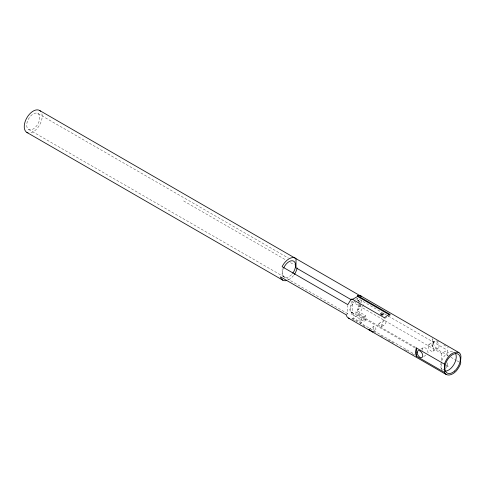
<?xml version="1.0" encoding="UTF-8"?>
<svg xmlns="http://www.w3.org/2000/svg" width="485" height="485" viewBox="0 0 485 485"><rect width="100%" height="100%" fill="white"/><g stroke="black" fill="none" stroke-linecap="round" stroke-linejoin="round"><path stroke-width="0.36" stroke-dasharray="2.42 1.82" d="M363.392 304.732C362.319 308.375 360.876 312.582 357.578 314.771L357.578 315.711L355.948 316.656L355.948 311.946L357.578 311L365.732 315.711L365.732 320.421L364.083 321.349L351.867 314.298L351.867 312.504L351.261 312.316A6.923 3.995 -60 0 1 351.261 304.325L351.867 303.44L351.867 301.64L353.141 300.906M448.316 355.778L432.614 346.708L433.426 342.137L432.614 338.506M352.686 303.907L352.08 304.798A6.923 3.995 -60 0 0 352.08 312.789L352.686 312.97L352.686 303.907L351.867 303.44M357.578 311L357.578 309.206L358.185 308.321A6.923 3.995 -60 0 0 359.452 305.053M357.578 309.206L358.397 309.679L358.997 308.793A6.923 3.995 -60 0 0 360.434 303.968M446.145 364.962L448.11 366.096L445.6 368.364M383.968 320.536L382.544 322.525L382.235 324.477L382.701 325.253C384.617 325.714 386.187 323.471 385.987 321.7C384.884 318.19 380.846 322.822 379.203 323.289M361.646 322.767L360.028 323.719L360.028 319.009L361.646 318.057L361.646 322.767L353.498 318.069L351.867 319.009L351.867 318.069L414.833 354.42M346.06 314.735L347.793 313.728L347.793 305.32M355.675 299.445L357.578 298.348L381.81 312.334M351.867 314.298L353.498 313.358L365.732 320.421M384.496 318.59L390.201 315.298M368.721 329.339L373.492 326.587M372.48 331.837L375.511 330.085M381.222 326.787L384.253 325.035M420.956 349.048L423.314 347.684M429.019 344.392L434.324 341.331M423.696 356.517L426.054 355.159M432.941 351.182L438.246 348.121M351.867 301.64L441.586 353.438L447.291 350.14L447.291 356.111M445.988 365.811L447.291 366.569L448.11 366.096M355.948 311.946L364.083 316.644L365.732 315.711M442.114 370.2L443.86 369.461M357.578 298.348L357.578 300.142L358.997 300.797A6.923 3.995 -60 0 1 360.264 302.604M357.578 300.142L358.997 300.797M436.536 340.773L439.155 342.283M443.739 344.926L448.316 347.569M37.836 113.448A9.227 5.329 -60 0 1 34.908 127.743A9.227 5.329 -60 0 1 26.917 123.129A9.227 5.329 -60 0 1 37.836 113.448L288.436 258.129M384.429 313.843L387.703 315.735M388.358 316.117L447.291 350.14M183.633 200.954L285.932 260.008M290.521 262.658L294.456 264.931M353.856 301.221L356.457 302.725M359.058 304.222L361.004 305.35M450.935 357.287L456.167 360.313M456.821 360.688L460.095 362.58M358.397 314.298L416.021 347.569M357.578 314.771L415.324 348.109M351.867 312.504L352.686 312.97M351.261 312.316L352.08 312.789M28.609 129.428L284.459 277.141A9.227 5.329 -60 0 0 292.334 273.795M347.793 313.728L282.137 275.826L282.137 268.114M352.365 319.294L356.948 321.937M362.841 325.344L365.46 326.854M373.317 331.394L375.936 332.904M380.525 335.553L384.453 337.821M387.727 339.712L393.62 343.113M404.751 349.539L408.679 351.807M411.953 353.698L413.917 354.832M447.291 362.835L447.291 366.569M441.586 353.438L441.586 363.144M441.586 363.889L441.586 369.861M432.614 339.251L432.614 346.708M364.083 316.644L364.083 321.349M361.658 300.118L361.658 303.622M358.397 300.615L358.397 303.634M358.397 304.392L358.397 309.679M353.498 313.358L353.498 318.069M422.593 350.364A3.922 2.261 60 0 1 425.272 347.878A3.922 2.261 60 0 1 427.952 353.456M358.185 300.33A6.923 3.995 -60 0 1 359.615 303.495M41.886 113.757A12.689 7.323 -60 0 1 30.901 132.787M293.558 275.535A12.689 7.323 -60 0 1 287.896 280.1M284.459 277.141A9.227 5.329 -60 0 1 283.422 268.648M441.495 369.043A10.955 6.329 -60 0 1 441.035 363.21M441.805 360.61A10.955 6.329 -60 0 1 453.996 351.716M373.074 327.514A2.019 1.164 60 0 0 375.214 330.176A2.019 1.164 60 0 0 375.214 327.32A2.019 1.164 60 0 0 373.074 327.514M378.785 324.216A2.019 1.164 60 0 0 380.925 326.878A2.019 1.164 60 0 0 380.925 324.022A2.019 1.164 60 0 0 378.785 324.216M428.207 346.187A3.922 2.261 60 0 0 432.365 351.358A3.922 2.261 60 0 0 432.365 345.817A3.922 2.261 60 0 0 428.207 346.187M433.511 343.125A3.922 2.261 60 0 0 437.67 348.303A3.922 2.261 60 0 0 437.67 342.756A3.922 2.261 60 0 0 433.511 343.125"/><path stroke-width="0.73" d="M297.378 268.035L295.413 272.812A12.689 7.323 -60 0 1 294.34 274.492M444.436 372.371L444.436 364.168L416.3 347.921L415.487 352.498L416.3 356.129L444.436 372.371C447.249 377.924 454.554 373.692 457.082 369.946C458.628 367.812 460.071 365.526 460.75 362.956C459.877 359.682 462.654 354.711 458.937 352.571L361.07 296.068L359.209 295.498L357.578 295.656L357.578 296.462L389.552 314.923M444.436 364.168C446.297 358.294 451.899 350.352 458.937 352.571M352.504 299.39L357.578 296.462M369.752 330.382C365.629 326.581 377.876 335.468 369.752 330.382L348.382 318.045L346.957 316.723L346.06 314.735L280.403 276.832L281.3 278.814L282.725 280.142A12.689 7.323 -60 0 0 286.75 280.5M348.382 318.045L349.618 318.427M39.564 110.453L361.658 296.614L361.07 296.068M357.578 295.656L390.201 314.492L387.345 315.535L384.496 317.79L351.867 298.954L350.237 300.676L347.793 304.622L282.137 266.714L282.725 265.489A12.689 7.323 -60 0 1 295.413 258.165M351.255 299.724L296.002 267.823L296.002 258.711M26.875 132.429L282.725 280.142M372.274 331.837L446.248 374.547M416.3 347.921L416.3 356.129M455.536 353.371A10.955 6.329 -60 0 1 453.996 364.368A10.955 6.329 -60 0 1 445.242 371.207M28.075 132.896A12.689 7.323 -60 0 1 26.875 117.776A12.689 7.323 -60 0 1 40.57 111.253M283.646 268.102A9.227 5.329 -60 0 1 293.686 261.16A9.227 5.329 -60 0 1 292.691 273.328M381.325 315.044A1.443 0.831 0 0 1 382.768 315.044M417.197 352.54A3.922 2.261 60 0 0 421.356 357.718A3.922 2.261 60 0 0 421.356 352.171A3.922 2.261 60 0 0 417.197 352.54M454.597 371.043A10.955 6.329 -60 0 0 458.07 354.074A10.955 6.329 -60 0 0 445.109 365.569A10.955 6.329 -60 0 0 454.597 371.043M381.325 314.607A1.443 0.831 0 0 0 383.489 313.886A1.443 0.831 0 0 0 381.325 313.164A1.443 0.831 0 0 0 381.325 314.607"/></g></svg>
